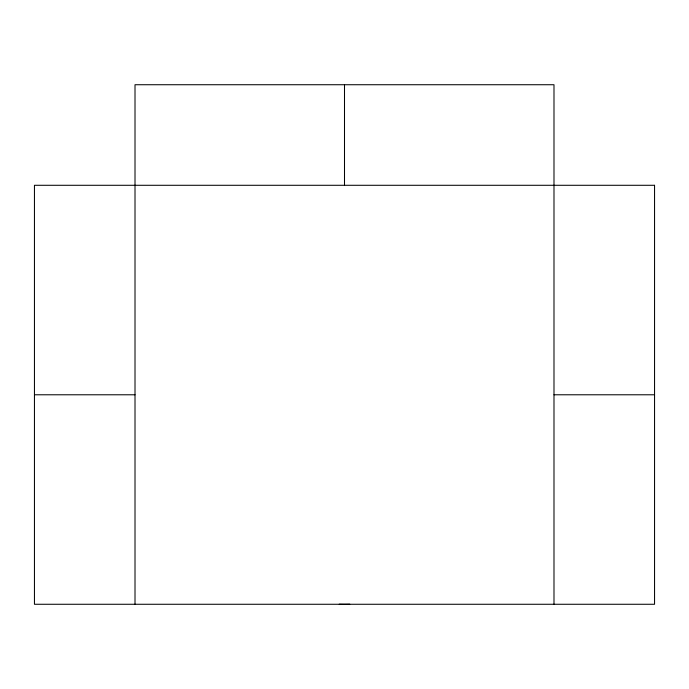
<?xml version="1.0" encoding="UTF-8"?>
<svg xmlns="http://www.w3.org/2000/svg" width="689" height="689" viewBox="0 0 689 689"><rect width="100%" height="100%" fill="white"/><g stroke="black" fill="none" stroke-linecap="round" stroke-linejoin="round"><path stroke-width="1.03" d="M34.45 394.78L135.01 394.78M553.99 394.78L654.55 394.78M553.99 604.27L553.99 84.73L135.01 84.73L135.01 604.27M344.5 84.73L344.5 185.289M349.762 604.201A209.49 209.49 0 0 1 339.238 604.201M654.55 185.289L34.45 185.289L34.45 604.27L654.55 604.27L654.55 185.289"/></g></svg>
